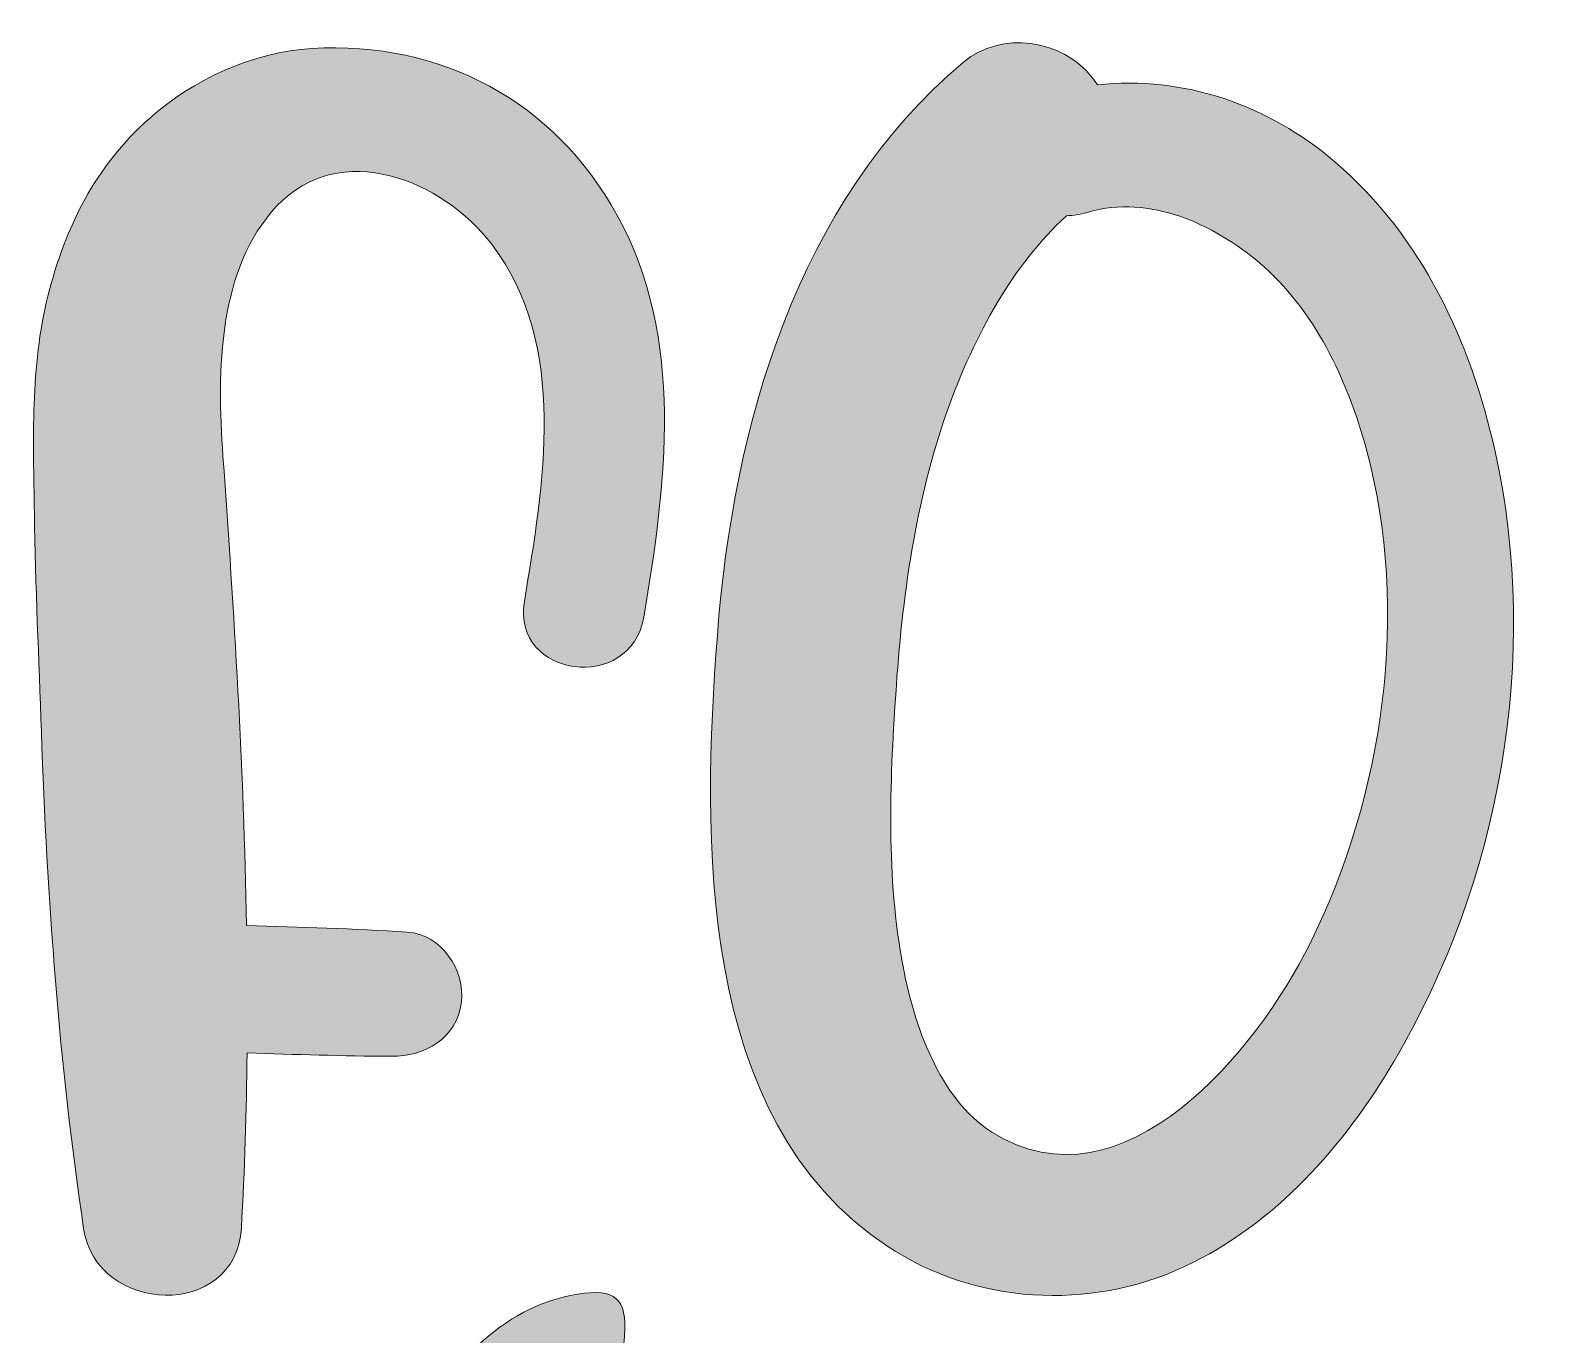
# Model space of a CAD drawing. Header units: inches. Extents: x 140 to 940, y -1024 to -57.
# Drawn here: x 154.5 to 341.7, y -663.7 to -501.9 of the extents above; entities that cross this region are included whole.
import ezdxf

# ---------------------------------------------------------------- set-up
doc = ezdxf.new("R2010")
doc.units = ezdxf.units.IN
doc.header["$MEASUREMENT"] = 0
doc.layers.add('Layer 1', color=7, linetype='Continuous')

# ---------------------------------------------------------------- blocks, each defined once
blk = doc.blocks.new('block 2')
at = {"layer": 'Layer 1', "true_color": 0xffffff}
h = blk.add_hatch(color=7, dxfattribs=at)
h.dxf.hatch_style = 2
edge = h.paths.add_edge_path()
edge.add_spline(control_points=[(155.89, -588.93), (156.61, -609.62), (158.08, -630.07), (161.13, -650.56), (162.71, -661.22), (180.03, -661.88), (180.68, -650.46), (181.09, -643.22), (181.31, -635.98), (181.38, -628.74), (187.34, -628.95), (193.29, -629.14), (199.25, -629.17), (203.44, -629.18), (207.36, -626.99), (207.95, -622.47), (208.46, -618.52), (205.46, -614.04), (201.25, -613.77), (194.61, -613.36), (187.97, -613.16), (181.32, -612.94), (180.99, -593.55), (179.78, -574.17), (178.4, -554.8), (177.62, -544), (177.82, -531.46), (185.05, -523.78), (192.96, -515.37), (205.64, -520.51), (211.71, -528.49), (221.29, -541.07), (218.11, -558.41), (215.76, -572.79), (214.21, -582.29), (228.97, -584.16), (230.56, -574.72), (233.32, -558.3), (235.71, -540.18), (227.28, -524.91), (219.46, -510.74), (205.49, -503.25), (189.4, -504.21), (182.13, -504.64), (174.7, -508.07), (169.28, -512.88), (162.58, -518.84), (158.84, -526.33), (156.69, -534.94), (154.51, -543.7), (154.9, -552.8), (155.02, -561.76), (155.15, -570.82), (155.58, -579.88), (155.89, -588.93)], knot_values=[0, 0, 0, 0, 1, 1, 1, 2, 2, 2, 3, 3, 3, 4, 4, 4, 5, 5, 5, 6, 6, 6, 7, 7, 7, 8, 8, 8, 9, 9, 9, 10, 10, 10, 11, 11, 11, 12, 12, 12, 13, 13, 13, 14, 14, 14, 15, 15, 15, 16, 16, 16, 17, 17, 17, 18, 18, 18, 18], degree=3, periodic=1)
h = blk.add_hatch(color=7, dxfattribs=at)
h.dxf.hatch_style = 2
edge = h.paths.add_edge_path()
edge.add_spline(control_points=[(316.27, -518.3), (307.92, -511.13), (297.4, -507.57), (286.81, -508.72), (286.6, -508.4), (286.39, -508.09), (286.15, -507.79), (282.42, -503.08), (274.9, -501.94), (270.18, -505.91), (249.48, -523.33), (241.66, -550.94), (239.68, -576.98), (237.79, -601.87), (236.99, -636.97), (260.7, -652.69), (271.58, -659.9), (285.75, -660.77), (297.58, -655.25), (308.82, -649.99), (317.36, -640.33), (323.56, -629.78), (336.71, -607.38), (341.75, -579.7), (336.09, -554.19), (333.07, -540.57), (327.02, -527.53), (316.27, -518.3)], knot_values=[0, 0, 0, 0, 1, 1, 1, 2, 2, 2, 3, 3, 3, 4, 4, 4, 5, 5, 5, 6, 6, 6, 7, 7, 7, 8, 8, 8, 9, 9, 9, 9], degree=3, periodic=1)
edge = h.paths.add_edge_path()
edge.add_spline(control_points=[(313.06, -615.35), (306.73, -628.12), (290.01, -648.92), (273.7, -638.56), (267.14, -634.38), (264.05, -625.2), (262.7, -618.04), (260.6, -606.94), (261.05, -595.52), (261.79, -584.3), (262.58, -572.32), (264.2, -560.34), (268.18, -549.16), (271.59, -539.57), (276.36, -531.06), (282.94, -524.95), (283.85, -524.91), (284.78, -524.76), (285.69, -524.5), (293.26, -522.29), (301.19, -525.98), (306.87, -530.78), (313.65, -536.52), (317.81, -545.4), (320.1, -553.81), (325.59, -574.05), (322.3, -596.72), (313.06, -615.35)], knot_values=[0, 0, 0, 0, 1, 1, 1, 2, 2, 2, 3, 3, 3, 4, 4, 4, 5, 5, 5, 6, 6, 6, 7, 7, 7, 8, 8, 8, 9, 9, 9, 9], degree=3, periodic=1)
h = blk.add_hatch(color=7, dxfattribs=at)
h.dxf.hatch_style = 2
edge = h.paths.add_edge_path()
edge.add_spline(control_points=[(209.96, -695.96), (218.87, -688.92), (224.78, -679.98), (227.38, -668.9), (227.77, -667.23), (228.06, -665.52), (228.17, -663.81), (228.49, -659.17), (227.05, -657.93), (222.33, -658.67), (217.54, -659.44), (213.49, -661.77), (210, -665.01), (205.9, -668.8), (202.99, -673.41), (201.42, -678.78), (200.5, -681.93), (199.66, -685.12), (199.04, -688.34), (197.93, -694.04), (196.35, -699.48), (193.59, -704.71), (191.43, -708.8), (190.44, -713.51), (188.9, -717.94), (188.5, -719.11), (188.02, -720.25), (187.26, -722.22), (186.34, -719.58), (185.71, -717.66), (184.99, -715.76), (182.13, -708.18), (177.97, -701.46), (171.67, -696.24), (170.35, -695.15), (168.98, -694.07), (167.48, -693.25), (166.47, -692.7), (164.6, -692.01), (164.18, -692.44), (163.35, -693.28), (162.87, -694.86), (162.93, -696.12), (163.56, -711.66), (168.26, -725.91), (177.27, -738.59), (178.95, -740.97), (179.77, -743.04), (179.21, -745.86), (178.76, -748.14), (178.72, -750.5), (178.45, -753.44), (180.41, -753.81), (182.24, -754.16), (184.37, -754.57), (185.14, -750.87), (185.75, -747.67), (186.47, -744.49), (187.49, -740.03), (188.24, -739.27), (192.8, -739.31), (204.89, -739.42), (214.63, -734.81), (222.11, -725.31), (223.36, -723.72), (224.96, -722.4), (226.21, -720.81), (228.5, -717.91), (227.68, -715.94), (223.97, -715.31), (222.75, -715.1), (221.48, -715.13), (220.24, -715.15), (210.88, -715.3), (202.29, -717.53), (195.42, -724.39), (195.12, -724.68), (194.67, -724.82), (193.67, -725.39), (196.84, -716.27), (200.19, -707.91), (205.11, -700.3), (206.24, -698.54), (208.26, -697.31), (209.96, -695.96)], knot_values=[0, 0, 0, 0, 1, 1, 1, 2, 2, 2, 3, 3, 3, 4, 4, 4, 5, 5, 5, 6, 6, 6, 7, 7, 7, 8, 8, 8, 9, 9, 9, 10, 10, 10, 11, 11, 11, 12, 12, 12, 13, 13, 13, 14, 14, 14, 15, 15, 15, 16, 16, 16, 17, 17, 17, 18, 18, 18, 19, 19, 19, 20, 20, 20, 21, 21, 21, 22, 22, 22, 23, 23, 23, 24, 24, 24, 25, 25, 25, 26, 26, 26, 27, 27, 27, 28, 28, 28, 28], degree=3, periodic=1)
at = {"layer": 'Layer 1', "lineweight": 0}
for points, knots in [([(155.89, -588.93), (156.61, -609.62), (158.08, -630.07), (161.13, -650.56), (162.71, -661.22), (180.03, -661.88), (180.68, -650.46), (181.09, -643.22), (181.31, -635.98), (181.38, -628.74), (187.34, -628.95), (193.29, -629.14), (199.25, -629.17), (203.44, -629.18), (207.36, -626.99), (207.95, -622.47), (208.46, -618.52), (205.46, -614.04), (201.25, -613.77), (194.61, -613.36), (187.97, -613.16), (181.32, -612.94), (180.99, -593.55), (179.78, -574.17), (178.4, -554.8), (177.62, -544), (177.82, -531.46), (185.05, -523.78), (192.96, -515.37), (205.64, -520.51), (211.71, -528.49), (221.29, -541.07), (218.11, -558.41), (215.76, -572.79), (214.21, -582.29), (228.97, -584.16), (230.56, -574.72), (233.32, -558.3), (235.71, -540.18), (227.28, -524.91), (219.46, -510.74), (205.49, -503.25), (189.4, -504.21), (182.13, -504.64), (174.7, -508.07), (169.28, -512.88), (162.58, -518.84), (158.84, -526.33), (156.69, -534.94), (154.51, -543.7), (154.9, -552.8), (155.02, -561.76), (155.15, -570.82), (155.58, -579.88), (155.89, -588.93)], [0, 0, 0, 0, 1, 1, 1, 2, 2, 2, 3, 3, 3, 4, 4, 4, 5, 5, 5, 6, 6, 6, 7, 7, 7, 8, 8, 8, 9, 9, 9, 10, 10, 10, 11, 11, 11, 12, 12, 12, 13, 13, 13, 14, 14, 14, 15, 15, 15, 16, 16, 16, 17, 17, 17, 18, 18, 18, 18]), ([(316.27, -518.3), (307.92, -511.13), (297.4, -507.57), (286.81, -508.72), (286.6, -508.4), (286.39, -508.09), (286.15, -507.79), (282.42, -503.08), (274.9, -501.94), (270.18, -505.91), (249.48, -523.33), (241.66, -550.94), (239.68, -576.98), (237.79, -601.87), (236.99, -636.97), (260.7, -652.69), (271.58, -659.9), (285.75, -660.77), (297.58, -655.25), (308.82, -649.99), (317.36, -640.33), (323.56, -629.78), (336.71, -607.38), (341.75, -579.7), (336.09, -554.19), (333.07, -540.57), (327.02, -527.53), (316.27, -518.3)], [0, 0, 0, 0, 1, 1, 1, 2, 2, 2, 3, 3, 3, 4, 4, 4, 5, 5, 5, 6, 6, 6, 7, 7, 7, 8, 8, 8, 9, 9, 9, 9]), ([(313.06, -615.35), (306.73, -628.12), (290.01, -648.92), (273.7, -638.56), (267.14, -634.38), (264.05, -625.2), (262.7, -618.04), (260.6, -606.94), (261.05, -595.52), (261.79, -584.3), (262.58, -572.32), (264.2, -560.34), (268.18, -549.16), (271.59, -539.57), (276.36, -531.06), (282.94, -524.95), (283.85, -524.91), (284.78, -524.76), (285.69, -524.5), (293.26, -522.29), (301.19, -525.98), (306.87, -530.78), (313.65, -536.52), (317.81, -545.4), (320.1, -553.81), (325.59, -574.05), (322.3, -596.72), (313.06, -615.35)], [0, 0, 0, 0, 1, 1, 1, 2, 2, 2, 3, 3, 3, 4, 4, 4, 5, 5, 5, 6, 6, 6, 7, 7, 7, 8, 8, 8, 9, 9, 9, 9]), ([(209.96, -695.96), (218.87, -688.92), (224.78, -679.98), (227.38, -668.9), (227.77, -667.23), (228.06, -665.52), (228.17, -663.81), (228.49, -659.17), (227.05, -657.93), (222.33, -658.67), (217.54, -659.44), (213.49, -661.77), (210, -665.01), (205.9, -668.8), (202.99, -673.41), (201.42, -678.78), (200.5, -681.93), (199.66, -685.12), (199.04, -688.34), (197.93, -694.04), (196.35, -699.48), (193.59, -704.71), (191.43, -708.8), (190.44, -713.51), (188.9, -717.94), (188.5, -719.11), (188.02, -720.25), (187.26, -722.22), (186.34, -719.58), (185.71, -717.66), (184.99, -715.76), (182.13, -708.18), (177.97, -701.46), (171.67, -696.24), (170.35, -695.15), (168.98, -694.07), (167.48, -693.25), (166.47, -692.7), (164.6, -692.01), (164.18, -692.44), (163.35, -693.28), (162.87, -694.86), (162.93, -696.12), (163.56, -711.66), (168.26, -725.91), (177.27, -738.59), (178.95, -740.97), (179.77, -743.04), (179.21, -745.86), (178.76, -748.14), (178.72, -750.5), (178.45, -753.44), (180.41, -753.81), (182.24, -754.16), (184.37, -754.57), (185.14, -750.87), (185.75, -747.67), (186.47, -744.49), (187.49, -740.03), (188.24, -739.27), (192.8, -739.31), (204.89, -739.42), (214.63, -734.81), (222.11, -725.31), (223.36, -723.72), (224.96, -722.4), (226.21, -720.81), (228.5, -717.91), (227.68, -715.94), (223.97, -715.31), (222.75, -715.1), (221.48, -715.13), (220.24, -715.15), (210.88, -715.3), (202.29, -717.53), (195.42, -724.39), (195.12, -724.68), (194.67, -724.82), (193.67, -725.39), (196.84, -716.27), (200.19, -707.91), (205.11, -700.3), (206.24, -698.54), (208.26, -697.31), (209.96, -695.96)], [0, 0, 0, 0, 1, 1, 1, 2, 2, 2, 3, 3, 3, 4, 4, 4, 5, 5, 5, 6, 6, 6, 7, 7, 7, 8, 8, 8, 9, 9, 9, 10, 10, 10, 11, 11, 11, 12, 12, 12, 13, 13, 13, 14, 14, 14, 15, 15, 15, 16, 16, 16, 17, 17, 17, 18, 18, 18, 19, 19, 19, 20, 20, 20, 21, 21, 21, 22, 22, 22, 23, 23, 23, 24, 24, 24, 25, 25, 25, 26, 26, 26, 27, 27, 27, 28, 28, 28, 28])]:
    blk.add_open_spline(points, degree=3, knots=knots, dxfattribs=at)

msp = doc.modelspace()

# ---------------------------------------------------------------- block references
at = {"layer": 'Layer 1'}
msp.add_blockref('block 2', (0, 0), dxfattribs=at)

doc.saveas('drawing.dxf')
